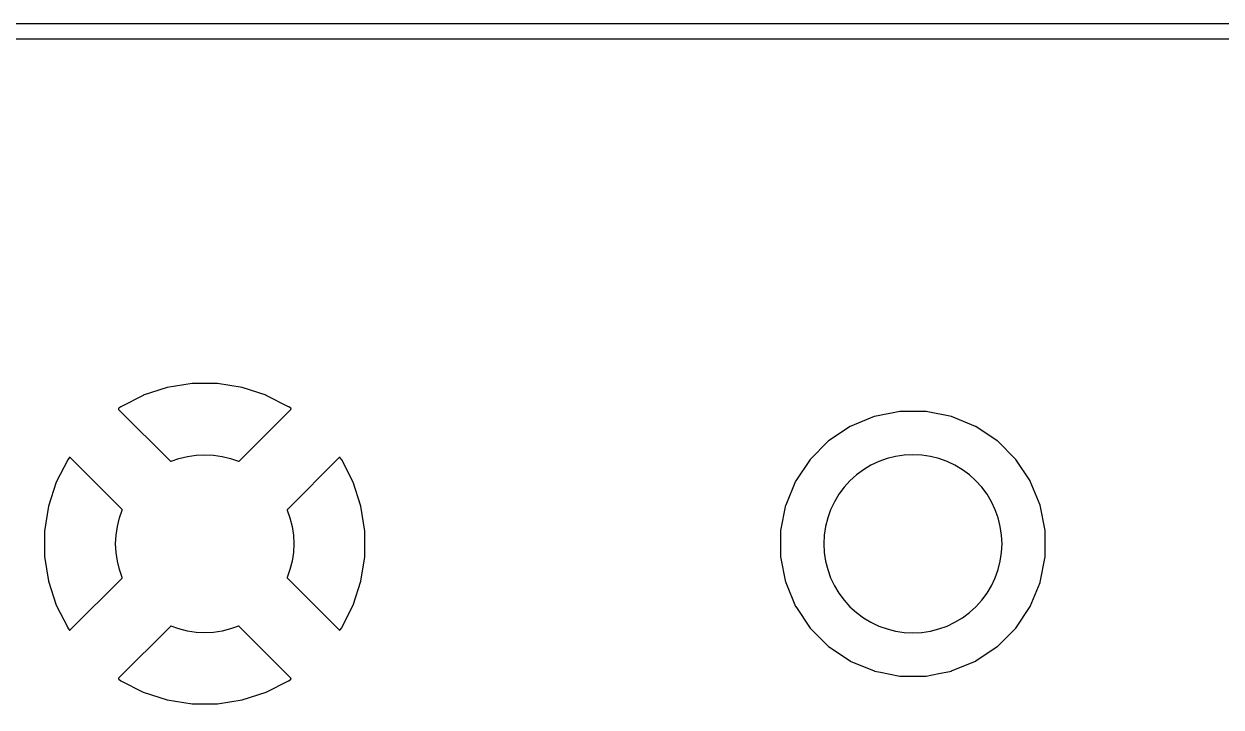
# Model space of a CAD drawing. Header units: metres. Extents: x 92.3 to 181.5, y -134.8 to -50.6.
# Drawn here: x 155.3 to 163.89, y -55.47 to -50.57 of the extents above; entities that cross this region are included whole.
import ezdxf

# ---------------------------------------------------------------- set-up
doc = ezdxf.new("R2010")
doc.units = ezdxf.units.M

msp = doc.modelspace()

# ---------------------------------------------------------------- linework, layer by layer
for points in [[(181.4745, -50.5705), (92.2755, -50.5705)], [(92.3805, -50.8002), (92.3805, -134.55), (92.3913, -134.5997), (92.4353, -134.6504), (92.5002, -134.6695), (181.25, -134.6695), (181.2997, -134.6587), (181.3504, -134.6147), (181.3695, -134.5498), (181.3695, -50.8), (181.3587, -50.7503), (181.3147, -50.6996), (181.2498, -50.6805), (92.5, -50.6805), (92.4503, -50.6913), (92.3996, -50.7353), (92.3805, -50.8002)], [(156.8412, -53.7084), (156.8412, -53.7084), (156.8413, -53.7085), (156.8414, -53.7085), (156.8415, -53.7085), (156.8415, -53.7085), (156.8416, -53.7086), (156.8417, -53.7086), (156.8419, -53.7086), (156.842, -53.7086), (156.842, -53.7086), (156.8421, -53.7087), (156.8422, -53.7087), (156.8423, -53.7087), (156.8424, -53.7087), (156.8424, -53.7087), (156.8426, -53.7087), (156.8427, -53.7087), (156.8428, -53.7087), (156.8429, -53.7087), (156.8429, -53.7087), (156.843, -53.7087), (156.8431, -53.7087), (156.8433, -53.7087), (156.8434, -53.7087), (156.8434, -53.7087), (156.8435, -53.7086), (156.8436, -53.7086), (156.8437, -53.7086), (156.8438, -53.7086), (156.8438, -53.7086), (156.844, -53.7085), (156.8441, -53.7085), (156.8442, -53.7085), (156.8443, -53.7085), (156.8443, -53.7085), (156.8444, -53.7084), (156.8445, -53.7084), (156.8446, -53.7083), (156.8447, -53.7083), (156.8447, -53.7083), (156.8448, -53.7082), (156.845, -53.7082), (156.8451, -53.7081), (156.8452, -53.7081), (156.8452, -53.7081), (156.8453, -53.708), (156.8454, -53.708), (156.8455, -53.7079), (156.8456, -53.7078), (156.8456, -53.7078), (156.8457, -53.7078), (156.8458, -53.7077), (156.8458, -53.7076), (156.8459, -53.7076), (156.8459, -53.7076), (156.846, -53.7075), (156.8461, -53.7074), (156.8462, -53.7073), (156.8463, -53.7072), (157.2178, -53.3357), (157.2179, -53.3357), (157.2179, -53.3356), (157.218, -53.3355), (157.2181, -53.3354), (157.2181, -53.3354), (157.2182, -53.3353), (157.2183, -53.3352), (157.2183, -53.3351), (157.2184, -53.335), (157.2184, -53.335), (157.2185, -53.3349), (157.2185, -53.3348), (157.2186, -53.3347), (157.2186, -53.3346), (157.2186, -53.3346), (157.2187, -53.3345), (157.2188, -53.3343), (157.2188, -53.3342), (157.2189, -53.3341), (157.2189, -53.3341), (157.2189, -53.334), (157.2189, -53.3339), (157.219, -53.3338), (157.219, -53.3337), (157.219, -53.3337), (157.2191, -53.3335), (157.2191, -53.3334), (157.2191, -53.3333), (157.2191, -53.3332), (157.2191, -53.3332), (157.2192, -53.3331), (157.2192, -53.3329), (157.2192, -53.3328), (157.2192, -53.3327), (157.2192, -53.3327), (157.2192, -53.3326), (157.2192, -53.3325), (157.2192, -53.3323), (157.2192, -53.3322), (157.2192, -53.3322), (157.2192, -53.3321), (157.2192, -53.332), (157.2192, -53.3318), (157.2192, -53.3317), (157.2192, -53.3317), (157.2192, -53.3316), (157.2192, -53.3315), (157.2192, -53.3314), (157.2191, -53.3312), (157.2191, -53.3312), (157.2191, -53.3311), (157.2191, -53.331), (157.2191, -53.3309), (157.219, -53.3308), (157.219, -53.3308), (157.219, -53.3306), (157.2189, -53.3305), (157.2189, -53.3304), (157.2189, -53.3303), (157.2189, -53.3303), (157.2188, -53.3302), (157.2188, -53.3301), (157.2187, -53.33), (157.2186, -53.3299), (157.2186, -53.3299), (157.2186, -53.3297), (157.2185, -53.3296), (157.2185, -53.3295), (157.2184, -53.3294), (157.2184, -53.3294), (157.2183, -53.3293), (157.2183, -53.3292), (157.2182, -53.3291), (157.2181, -53.329), (157.2181, -53.329), (157.218, -53.3289), (157.2179, -53.3289), (157.2179, -53.3288), (157.2178, -53.3287), (157.2178, -53.3287), (157.2177, -53.3286), (157.2176, -53.3285), (157.2176, -53.3285), (157.2175, -53.3284), (157.2175, -53.3284), (157.2174, -53.3283), (157.2173, -53.3283), (157.2173, -53.3282), (157.2172, -53.3282), (157.2025, -53.3175), (157.2024, -53.3175), (157.2024, -53.3174), (157.2023, -53.3174), (157.2022, -53.3173), (157.2022, -53.3173), (157.2021, -53.3173), (157.202, -53.3172), (157.2019, -53.3172), (157.2019, -53.3171), (157.0414, -53.2354), (157.0413, -53.2353), (157.0412, -53.2353), (157.0412, -53.2352), (157.0411, -53.2352), (157.0411, -53.2352), (157.041, -53.2352), (157.0409, -53.2351), (157.0408, -53.2351), (157.0407, -53.2351), (157.0407, -53.2351), (157.0407, -53.2351), (157.0407, -53.2351), (157.0407, -53.2351), (157.0407, -53.2351), (156.8694, -53.1794), (156.8693, -53.1794), (156.8692, -53.1794), (156.8692, -53.1793), (156.8691, -53.1793), (156.8691, -53.1793), (156.869, -53.1793), (156.8689, -53.1793), (156.8688, -53.1792), (156.8687, -53.1792), (156.6908, -53.1511), (156.6907, -53.151), (156.6906, -53.151), (156.6905, -53.151), (156.6904, -53.151), (156.6904, -53.151), (156.6903, -53.151), (156.6902, -53.151), (156.6901, -53.151), (156.69, -53.151), (156.51, -53.151), (156.5099, -53.151), (156.5098, -53.151), (156.5097, -53.151), (156.5096, -53.151), (156.5096, -53.151), (156.5095, -53.151), (156.5094, -53.151), (156.5093, -53.151), (156.5092, -53.1511), (156.3313, -53.1792), (156.3312, -53.1793), (156.3311, -53.1793), (156.3311, -53.1793), (156.3309, -53.1793), (156.3308, -53.1793), (156.3307, -53.1794), (156.3307, -53.1794), (156.3306, -53.1794), (156.1593, -53.2351), (156.1593, -53.2351), (156.1593, -53.2351), (156.1593, -53.2351), (156.1593, -53.2351), (156.1593, -53.2351), (156.1592, -53.2351), (156.1591, -53.2351), (156.159, -53.2352), (156.1589, -53.2352), (156.1589, -53.2352), (156.1588, -53.2352), (156.1588, -53.2353), (156.1587, -53.2353), (156.1586, -53.2354), (155.9981, -53.3171), (155.9981, -53.3171), (155.998, -53.3172), (155.9979, -53.3172), (155.9978, -53.3173), (155.9978, -53.3173), (155.9977, -53.3173), (155.9976, -53.3174), (155.9976, -53.3175), (155.9975, -53.3175), (155.9828, -53.3282), (155.9827, -53.3282), (155.9826, -53.3283), (155.9825, -53.3284), (155.9825, -53.3285), (155.9825, -53.3285), (155.9824, -53.3285), (155.9823, -53.3286), (155.9822, -53.3287), (155.9821, -53.3288), (155.9821, -53.3288), (155.982, -53.3289), (155.982, -53.329), (155.9819, -53.329), (155.9818, -53.3291), (155.9818, -53.3291), (155.9817, -53.3292), (155.9817, -53.3293), (155.9816, -53.3294), (155.9815, -53.3295), (155.9815, -53.3295), (155.9815, -53.3296), (155.9814, -53.3297), (155.9814, -53.3298), (155.9813, -53.3299), (155.9813, -53.3299), (155.9813, -53.33), (155.9812, -53.3301), (155.9812, -53.3303), (155.9811, -53.3304), (155.9811, -53.3304), (155.9811, -53.3305), (155.981, -53.3306), (155.981, -53.3307), (155.981, -53.3308), (155.981, -53.3308), (155.9809, -53.3309), (155.9809, -53.331), (155.9809, -53.3312), (155.9809, -53.3313), (155.9809, -53.3313), (155.9808, -53.3314), (155.9808, -53.3315), (155.9808, -53.3316), (155.9808, -53.3317), (155.9808, -53.3317), (155.9808, -53.3319), (155.9808, -53.332), (155.9808, -53.3321), (155.9808, -53.3322), (155.9808, -53.3322), (155.9808, -53.3323), (155.9808, -53.3325), (155.9808, -53.3326), (155.9808, -53.3327), (155.9808, -53.3327), (155.9808, -53.3328), (155.9808, -53.3329), (155.9808, -53.3331), (155.9809, -53.3332), (155.9809, -53.3332), (155.9809, -53.3333), (155.9809, -53.3334), (155.9809, -53.3335), (155.981, -53.3337), (155.981, -53.3337), (155.981, -53.3338), (155.9811, -53.3339), (155.9811, -53.334), (155.9811, -53.3341), (155.9811, -53.3341), (155.9812, -53.3342), (155.9812, -53.3343), (155.9813, -53.3345), (155.9814, -53.3346), (155.9814, -53.3346), (155.9814, -53.3347), (155.9815, -53.3348), (155.9815, -53.3349), (155.9816, -53.335), (155.9816, -53.335), (155.9817, -53.3351), (155.9817, -53.3352), (155.9818, -53.3353), (155.9819, -53.3354), (155.9819, -53.3354), (155.982, -53.3355), (155.9821, -53.3356), (155.9821, -53.3357), (155.9822, -53.3357), (156.3537, -53.7072), (156.3538, -53.7073), (156.3539, -53.7074), (156.354, -53.7075), (156.3541, -53.7076), (156.3541, -53.7076), (156.3542, -53.7076), (156.3542, -53.7077), (156.3543, -53.7078), (156.3544, -53.7078), (156.3544, -53.7078), (156.3545, -53.7079), (156.3546, -53.708), (156.3547, -53.708), (156.3548, -53.7081), (156.3548, -53.7081), (156.3549, -53.7081), (156.355, -53.7082), (156.3552, -53.7082), (156.3553, -53.7083), (156.3553, -53.7083), (156.3554, -53.7083), (156.3555, -53.7084), (156.3556, -53.7084), (156.3557, -53.7085), (156.3557, -53.7085), (156.3558, -53.7085), (156.3559, -53.7085), (156.356, -53.7085), (156.3562, -53.7086), (156.3562, -53.7086), (156.3563, -53.7086), (156.3564, -53.7086), (156.3565, -53.7086), (156.3566, -53.7087), (156.3566, -53.7087), (156.3567, -53.7087), (156.3569, -53.7087), (156.357, -53.7087), (156.3571, -53.7087), (156.3571, -53.7087), (156.3572, -53.7087), (156.3573, -53.7087), (156.3574, -53.7087), (156.3576, -53.7087), (156.3576, -53.7087), (156.3577, -53.7087), (156.3578, -53.7087), (156.3579, -53.7087), (156.358, -53.7086), (156.358, -53.7086), (156.3581, -53.7086), (156.3583, -53.7086), (156.3584, -53.7086), (156.3585, -53.7085), (156.3585, -53.7085), (156.3586, -53.7085), (156.3587, -53.7085), (156.3588, -53.7084), (156.3589, -53.7084), (156.4145, -53.6885), (156.4753, -53.6733), (156.5374, -53.6641), (156.6, -53.661), (156.6626, -53.6641), (156.7247, -53.6733), (156.7855, -53.6885), (156.8411, -53.7084), (156.8412, -53.7084)], [(160.7305, -54.3929), (160.7305, -54.393), (160.7305, -54.393), (160.7305, -54.3931), (160.7305, -54.3933), (160.7305, -54.3934), (160.7305, -54.3935), (160.7305, -54.3935), (160.7305, -54.3936), (160.7306, -54.3938), (160.7306, -54.3939), (160.7306, -54.394), (160.7669, -54.5765), (160.7669, -54.5765), (160.7669, -54.5766), (160.7669, -54.5766), (160.7669, -54.5767), (160.7669, -54.5767), (160.767, -54.5768), (160.767, -54.5769), (160.767, -54.577), (160.767, -54.5771), (160.767, -54.5771), (160.7671, -54.5772), (160.7671, -54.5772), (160.7671, -54.5773), (160.7672, -54.5774), (160.8384, -54.7493), (160.8384, -54.7494), (160.8384, -54.7494), (160.8385, -54.7495), (160.8385, -54.7496), (160.8386, -54.7497), (160.8386, -54.7498), (160.8386, -54.7498), (160.8387, -54.7499), (160.8387, -54.75), (160.8388, -54.7501), (160.8388, -54.7502), (160.9422, -54.9049), (160.9422, -54.9049), (160.9423, -54.905), (160.9423, -54.905), (160.9424, -54.9051), (160.9424, -54.9051), (160.9425, -54.9052), (160.9425, -54.9052), (160.9426, -54.9054), (160.9427, -54.9055), (160.9427, -54.9055), (160.9428, -54.9056), (161.0744, -55.0372), (161.0745, -55.0373), (161.0745, -55.0373), (161.0746, -55.0374), (161.0748, -55.0375), (161.0748, -55.0375), (161.0749, -55.0376), (161.0749, -55.0376), (161.075, -55.0377), (161.075, -55.0377), (161.0751, -55.0378), (161.0751, -55.0378), (161.2298, -55.1412), (161.2299, -55.1412), (161.23, -55.1413), (161.2301, -55.1414), (161.2302, -55.1414), (161.2302, -55.1414), (161.2304, -55.1415), (161.2304, -55.1415), (161.2305, -55.1415), (161.2306, -55.1416), (161.2307, -55.1416), (161.4026, -55.2128), (161.4027, -55.2129), (161.4028, -55.2129), (161.4029, -55.213), (161.403, -55.213), (161.403, -55.213), (161.4032, -55.213), (161.4033, -55.2131), (161.4034, -55.2131), (161.4035, -55.2131), (161.4482, -55.222), (161.586, -55.2494), (161.5861, -55.2494), (161.5862, -55.2494), (161.5864, -55.2495), (161.5865, -55.2495), (161.5865, -55.2495), (161.5866, -55.2495), (161.5867, -55.2495), (161.5868, -55.2495), (161.587, -55.2495), (161.773, -55.2495), (161.7731, -55.2495), (161.7733, -55.2495), (161.7734, -55.2495), (161.7735, -55.2495), (161.7735, -55.2495), (161.7736, -55.2495), (161.7738, -55.2494), (161.7739, -55.2494), (161.774, -55.2494), (161.8659, -55.2311), (161.9565, -55.2131), (161.9566, -55.2131), (161.9567, -55.2131), (161.9568, -55.213), (161.957, -55.213), (161.957, -55.213), (161.9571, -55.213), (161.9572, -55.2129), (161.9573, -55.2129), (161.9574, -55.2128), (162.1293, -55.1416), (162.1294, -55.1416), (162.1295, -55.1415), (162.1296, -55.1415), (162.1297, -55.1414), (162.1297, -55.1414), (162.1299, -55.1414), (162.13, -55.1413), (162.1301, -55.1412), (162.1302, -55.1412), (162.2849, -55.0378), (162.285, -55.0377), (162.2851, -55.0377), (162.2852, -55.0376), (162.2853, -55.0375), (162.2853, -55.0375), (162.2853, -55.0374), (162.2854, -55.0373), (162.2855, -55.0373), (162.2856, -55.0372), (162.4172, -54.9056), (162.4173, -54.9055), (162.4173, -54.9054), (162.4174, -54.9053), (162.4175, -54.9053), (162.4175, -54.9053), (162.4176, -54.9052), (162.4177, -54.9051), (162.4177, -54.905), (162.4178, -54.9049), (162.5212, -54.7502), (162.5212, -54.7501), (162.5213, -54.75), (162.5214, -54.7499), (162.5214, -54.7497), (162.5214, -54.7497), (162.5215, -54.7496), (162.5215, -54.7495), (162.5216, -54.7494), (162.5216, -54.7493), (162.5928, -54.5774), (162.5929, -54.5773), (162.5929, -54.5772), (162.593, -54.5771), (162.593, -54.577), (162.593, -54.577), (162.593, -54.5768), (162.5931, -54.5767), (162.5931, -54.5766), (162.5931, -54.5765), (162.6294, -54.394), (162.6294, -54.3939), (162.6294, -54.3938), (162.6295, -54.3936), (162.6295, -54.3935), (162.6295, -54.3935), (162.6295, -54.3934), (162.6295, -54.3933), (162.6295, -54.3931), (162.6295, -54.393), (162.6295, -54.207), (162.6295, -54.2068), (162.6295, -54.2067), (162.6295, -54.2066), (162.6295, -54.2065), (162.6295, -54.2065), (162.6295, -54.2064), (162.6294, -54.2062), (162.6294, -54.2061), (162.6294, -54.206), (162.5931, -54.0235), (162.5931, -54.0234), (162.593, -54.0233), (162.593, -54.0231), (162.593, -54.0231), (162.593, -54.023), (162.5929, -54.0229), (162.5929, -54.0227), (162.5929, -54.0227), (162.5928, -54.0226), (162.5216, -53.8507), (162.5216, -53.8506), (162.5215, -53.8505), (162.5215, -53.8504), (162.5215, -53.8504), (162.5214, -53.8502), (162.5214, -53.8502), (162.5214, -53.8501), (162.5213, -53.85), (162.5212, -53.8499), (162.5212, -53.8498), (162.4178, -53.6951), (162.4178, -53.6951), (162.4177, -53.695), (162.4177, -53.695), (162.4176, -53.6949), (162.4176, -53.6949), (162.4175, -53.6948), (162.4175, -53.6948), (162.4174, -53.6946), (162.4173, -53.6945), (162.4173, -53.6945), (162.4172, -53.6944), (162.2856, -53.5628), (162.2855, -53.5627), (162.2855, -53.5627), (162.2854, -53.5626), (162.2852, -53.5625), (162.2852, -53.5625), (162.2851, -53.5624), (162.2851, -53.5624), (162.285, -53.5623), (162.285, -53.5623), (162.2849, -53.5622), (162.2849, -53.5622), (162.1302, -53.4588), (162.1301, -53.4588), (162.13, -53.4587), (162.1299, -53.4587), (162.1298, -53.4586), (162.1298, -53.4586), (162.1297, -53.4586), (162.1296, -53.4585), (162.1295, -53.4585), (162.1294, -53.4584), (162.1294, -53.4584), (162.1293, -53.4584), (162.1293, -53.4584), (161.9574, -53.3872), (161.9573, -53.3871), (161.9572, -53.3871), (161.9572, -53.3871), (161.9571, -53.387), (161.9571, -53.387), (161.957, -53.387), (161.9569, -53.387), (161.9568, -53.387), (161.9567, -53.3869), (161.9567, -53.3869), (161.9566, -53.3869), (161.9566, -53.3869), (161.9565, -53.3869), (161.9565, -53.3869), (161.774, -53.3506), (161.7739, -53.3506), (161.7738, -53.3506), (161.7736, -53.3505), (161.7735, -53.3505), (161.7735, -53.3505), (161.7734, -53.3505), (161.7733, -53.3505), (161.7731, -53.3505), (161.773, -53.3505), (161.587, -53.3505), (161.5868, -53.3505), (161.5867, -53.3505), (161.5866, -53.3505), (161.5865, -53.3505), (161.5865, -53.3505), (161.5864, -53.3505), (161.5862, -53.3506), (161.5861, -53.3506), (161.586, -53.3506), (161.4035, -53.3869), (161.4035, -53.3869), (161.4034, -53.3869), (161.4034, -53.3869), (161.4033, -53.3869), (161.4033, -53.3869), (161.4032, -53.387), (161.4031, -53.387), (161.403, -53.387), (161.4029, -53.387), (161.4029, -53.387), (161.4028, -53.3871), (161.4028, -53.3871), (161.4027, -53.3871), (161.4026, -53.3872), (161.2307, -53.4584), (161.2306, -53.4584), (161.2306, -53.4584), (161.2305, -53.4585), (161.2304, -53.4585), (161.2303, -53.4586), (161.2302, -53.4586), (161.2302, -53.4586), (161.2301, -53.4587), (161.23, -53.4587), (161.2299, -53.4588), (161.2298, -53.4588), (161.0751, -53.5622), (161.0751, -53.5622), (161.075, -53.5623), (161.075, -53.5623), (161.0749, -53.5624), (161.0749, -53.5624), (161.0748, -53.5625), (161.0748, -53.5625), (161.0746, -53.5626), (161.0745, -53.5627), (161.0745, -53.5627), (161.0744, -53.5628), (160.9428, -53.6944), (160.9427, -53.6945), (160.9427, -53.6945), (160.9426, -53.6946), (160.9425, -53.6948), (160.9425, -53.6948), (160.9424, -53.6949), (160.9424, -53.6949), (160.9423, -53.695), (160.9423, -53.695), (160.9422, -53.6951), (160.9422, -53.6951), (160.8388, -53.8498), (160.8388, -53.8499), (160.8387, -53.85), (160.8387, -53.8501), (160.8386, -53.8502), (160.8386, -53.8502), (160.8386, -53.8503), (160.8385, -53.8504), (160.8385, -53.8505), (160.8384, -53.8506), (160.8384, -53.8506), (160.8384, -53.8507), (160.8384, -53.8507), (160.7672, -54.0226), (160.7671, -54.0227), (160.7671, -54.0228), (160.7671, -54.0228), (160.767, -54.0229), (160.767, -54.0229), (160.767, -54.023), (160.767, -54.0231), (160.767, -54.0232), (160.7669, -54.0233), (160.7669, -54.0233), (160.7669, -54.0234), (160.7669, -54.0234), (160.7669, -54.0235), (160.7669, -54.0235), (160.7306, -54.206), (160.7306, -54.2061), (160.7306, -54.2062), (160.7305, -54.2064), (160.7305, -54.2065), (160.7305, -54.2065), (160.7305, -54.2066), (160.7305, -54.2067), (160.7305, -54.2068), (160.7305, -54.207), (160.7305, -54.3929)], [(162.319, -54.3), (162.3159, -54.2374), (162.3067, -54.1753), (162.2915, -54.1145), (162.2704, -54.0555), (162.2435, -53.9988), (162.2113, -53.945), (162.1739, -53.8946), (162.1318, -53.8482), (162.0854, -53.8061), (162.035, -53.7687), (161.9812, -53.7365), (161.9245, -53.7096), (161.8655, -53.6885), (161.8047, -53.6733), (161.7426, -53.6641), (161.68, -53.661), (161.6174, -53.6641), (161.5553, -53.6733), (161.4945, -53.6885), (161.4355, -53.7096), (161.3788, -53.7365), (161.325, -53.7687), (161.2746, -53.8061), (161.2282, -53.8482), (161.1861, -53.8946), (161.1487, -53.945), (161.1165, -53.9988), (161.0896, -54.0555), (161.0685, -54.1145), (161.0533, -54.1753), (161.0441, -54.2374), (161.041, -54.3), (161.0441, -54.3626), (161.0533, -54.4247), (161.0685, -54.4855), (161.0896, -54.5445), (161.1165, -54.6012), (161.1487, -54.655), (161.1861, -54.7054), (161.2282, -54.7518), (161.2746, -54.7939), (161.325, -54.8313), (161.3788, -54.8635), (161.4355, -54.8904), (161.4945, -54.9115), (161.5553, -54.9267), (161.6174, -54.9359), (161.68, -54.939), (161.7426, -54.9359), (161.8047, -54.9267), (161.8655, -54.9115), (161.9245, -54.8904), (161.9812, -54.8635), (162.035, -54.8313), (162.0854, -54.7939), (162.1318, -54.7518), (162.1739, -54.7054), (162.2113, -54.655), (162.2435, -54.6012), (162.2704, -54.5445), (162.2915, -54.4855), (162.3067, -54.4247), (162.3159, -54.3626), (162.319, -54.3)], [(155.451, -54.2093), (155.451, -54.2093), (155.451, -54.2094), (155.451, -54.2095), (155.451, -54.2096), (155.451, -54.2096), (155.451, -54.2097), (155.451, -54.2098), (155.451, -54.2099), (155.451, -54.21), (155.451, -54.39), (155.451, -54.3901), (155.451, -54.3902), (155.451, -54.3903), (155.451, -54.3904), (155.451, -54.3904), (155.451, -54.3905), (155.451, -54.3906), (155.451, -54.3907), (155.4511, -54.3908), (155.4792, -54.5687), (155.4793, -54.5688), (155.4793, -54.5689), (155.4793, -54.5689), (155.4793, -54.5691), (155.4793, -54.5692), (155.4794, -54.5693), (155.4794, -54.5693), (155.4794, -54.5694), (155.5351, -54.7407), (155.5351, -54.7407), (155.5351, -54.7407), (155.5351, -54.7407), (155.5351, -54.7407), (155.5351, -54.7407), (155.5351, -54.7408), (155.5351, -54.7409), (155.5352, -54.741), (155.5352, -54.7411), (155.5352, -54.7411), (155.5352, -54.7412), (155.5353, -54.7412), (155.5353, -54.7413), (155.5354, -54.7414), (155.6171, -54.9019), (155.6172, -54.9019), (155.6172, -54.902), (155.6173, -54.9021), (155.6173, -54.9022), (155.6173, -54.9022), (155.6174, -54.9023), (155.6174, -54.9024), (155.6175, -54.9024), (155.6175, -54.9025), (155.6282, -54.9172), (155.6282, -54.9173), (155.6283, -54.9173), (155.6283, -54.9174), (155.6284, -54.9175), (155.6284, -54.9175), (155.6285, -54.9176), (155.6285, -54.9176), (155.6286, -54.9177), (155.6287, -54.9178), (155.6287, -54.9178), (155.6288, -54.9179), (155.6289, -54.9179), (155.6289, -54.918), (155.629, -54.9181), (155.629, -54.9181), (155.6291, -54.9182), (155.6292, -54.9183), (155.6293, -54.9183), (155.6294, -54.9184), (155.6294, -54.9184), (155.6295, -54.9185), (155.6296, -54.9185), (155.6297, -54.9186), (155.6299, -54.9186), (155.6299, -54.9186), (155.63, -54.9187), (155.6301, -54.9188), (155.6302, -54.9188), (155.6303, -54.9189), (155.6303, -54.9189), (155.6304, -54.9189), (155.6305, -54.9189), (155.6306, -54.919), (155.6308, -54.919), (155.6308, -54.919), (155.6309, -54.9191), (155.631, -54.9191), (155.6311, -54.9191), (155.6312, -54.9191), (155.6312, -54.9191), (155.6314, -54.9192), (155.6315, -54.9192), (155.6316, -54.9192), (155.6317, -54.9192), (155.6317, -54.9192), (155.6318, -54.9192), (155.632, -54.9192), (155.6321, -54.9192), (155.6322, -54.9192), (155.6322, -54.9192), (155.6323, -54.9192), (155.6325, -54.9192), (155.6326, -54.9192), (155.6327, -54.9192), (155.6327, -54.9192), (155.6328, -54.9192), (155.6329, -54.9192), (155.6331, -54.9192), (155.6332, -54.9191), (155.6332, -54.9191), (155.6333, -54.9191), (155.6334, -54.9191), (155.6335, -54.9191), (155.6337, -54.919), (155.6337, -54.919), (155.6338, -54.919), (155.6339, -54.9189), (155.634, -54.9189), (155.6341, -54.9189), (155.6341, -54.9189), (155.6342, -54.9188), (155.6343, -54.9188), (155.6345, -54.9187), (155.6346, -54.9186), (155.6346, -54.9186), (155.6347, -54.9186), (155.6348, -54.9185), (155.6349, -54.9185), (155.635, -54.9184), (155.635, -54.9184), (155.6351, -54.9183), (155.6352, -54.9183), (155.6353, -54.9182), (155.6354, -54.9181), (155.6354, -54.9181), (155.6355, -54.918), (155.6356, -54.9179), (155.6357, -54.9179), (155.6357, -54.9178), (156.0072, -54.5463), (156.0073, -54.5462), (156.0074, -54.5461), (156.0075, -54.546), (156.0075, -54.5459), (156.0075, -54.5459), (156.0076, -54.5458), (156.0077, -54.5458), (156.0078, -54.5457), (156.0078, -54.5456), (156.0078, -54.5456), (156.0079, -54.5455), (156.008, -54.5454), (156.008, -54.5453), (156.0081, -54.5452), (156.0081, -54.5452), (156.0081, -54.5451), (156.0082, -54.545), (156.0082, -54.5448), (156.0083, -54.5447), (156.0083, -54.5447), (156.0083, -54.5446), (156.0084, -54.5445), (156.0084, -54.5444), (156.0085, -54.5443), (156.0085, -54.5443), (156.0085, -54.5442), (156.0085, -54.5441), (156.0085, -54.544), (156.0086, -54.5438), (156.0086, -54.5438), (156.0086, -54.5437), (156.0086, -54.5436), (156.0086, -54.5435), (156.0087, -54.5434), (156.0087, -54.5434), (156.0087, -54.5433), (156.0087, -54.5431), (156.0087, -54.543), (156.0087, -54.5429), (156.0087, -54.5429), (156.0087, -54.5428), (156.0087, -54.5427), (156.0087, -54.5426), (156.0087, -54.5424), (156.0087, -54.5424), (156.0087, -54.5423), (156.0087, -54.5422), (156.0087, -54.5421), (156.0086, -54.542), (156.0086, -54.542), (156.0086, -54.5419), (156.0086, -54.5417), (156.0086, -54.5416), (156.0085, -54.5415), (156.0085, -54.5415), (156.0085, -54.5414), (156.0085, -54.5413), (156.0084, -54.5412), (156.0084, -54.5411), (155.9885, -54.4855), (155.9733, -54.4247), (155.9641, -54.3626), (155.961, -54.3), (155.9641, -54.2374), (155.9733, -54.1753), (155.9885, -54.1145), (156.0084, -54.0589), (156.0084, -54.0588), (156.0085, -54.0587), (156.0085, -54.0586), (156.0085, -54.0585), (156.0085, -54.0585), (156.0086, -54.0584), (156.0086, -54.0583), (156.0086, -54.0581), (156.0086, -54.058), (156.0086, -54.058), (156.0087, -54.0579), (156.0087, -54.0578), (156.0087, -54.0577), (156.0087, -54.0576), (156.0087, -54.0576), (156.0087, -54.0574), (156.0087, -54.0573), (156.0087, -54.0572), (156.0087, -54.0571), (156.0087, -54.0571), (156.0087, -54.057), (156.0087, -54.0569), (156.0087, -54.0567), (156.0087, -54.0566), (156.0087, -54.0566), (156.0086, -54.0565), (156.0086, -54.0564), (156.0086, -54.0563), (156.0086, -54.0562), (156.0086, -54.0562), (156.0085, -54.056), (156.0085, -54.0559), (156.0085, -54.0558), (156.0085, -54.0557), (156.0085, -54.0557), (156.0084, -54.0556), (156.0084, -54.0555), (156.0083, -54.0554), (156.0083, -54.0553), (156.0083, -54.0553), (156.0082, -54.0552), (156.0082, -54.055), (156.0081, -54.0549), (156.0081, -54.0548), (156.0081, -54.0548), (156.008, -54.0547), (156.008, -54.0546), (156.0079, -54.0545), (156.0078, -54.0544), (156.0078, -54.0544), (156.0078, -54.0543), (156.0077, -54.0542), (156.0076, -54.0542), (156.0075, -54.0541), (156.0075, -54.0541), (156.0075, -54.054), (156.0074, -54.0539), (156.0073, -54.0538), (156.0072, -54.0537), (155.6357, -53.6822), (155.6357, -53.6821), (155.6356, -53.6821), (155.6355, -53.682), (155.6354, -53.6819), (155.6354, -53.6819), (155.6353, -53.6818), (155.6352, -53.6817), (155.6351, -53.6817), (155.635, -53.6816), (155.635, -53.6816), (155.6349, -53.6815), (155.6348, -53.6815), (155.6347, -53.6814), (155.6346, -53.6814), (155.6346, -53.6814), (155.6345, -53.6813), (155.6343, -53.6812), (155.6342, -53.6812), (155.6341, -53.6811), (155.6341, -53.6811), (155.634, -53.6811), (155.6339, -53.6811), (155.6338, -53.681), (155.6337, -53.681), (155.6337, -53.681), (155.6335, -53.6809), (155.6334, -53.6809), (155.6333, -53.6809), (155.6332, -53.6809), (155.6332, -53.6809), (155.6331, -53.6808), (155.6329, -53.6808), (155.6328, -53.6808), (155.6327, -53.6808), (155.6327, -53.6808), (155.6326, -53.6808), (155.6325, -53.6808), (155.6323, -53.6808), (155.6322, -53.6808), (155.6322, -53.6808), (155.6321, -53.6808), (155.632, -53.6808), (155.6319, -53.6808), (155.6317, -53.6808), (155.6317, -53.6808), (155.6316, -53.6808), (155.6315, -53.6808), (155.6314, -53.6808), (155.6313, -53.6809), (155.6313, -53.6809), (155.6312, -53.6809), (155.631, -53.6809), (155.6309, -53.6809), (155.6308, -53.681), (155.6308, -53.681), (155.6307, -53.681), (155.6306, -53.681), (155.6305, -53.6811), (155.6304, -53.6811), (155.6304, -53.6811), (155.6303, -53.6812), (155.6301, -53.6812), (155.63, -53.6813), (155.6299, -53.6813), (155.6299, -53.6813), (155.6298, -53.6814), (155.6297, -53.6814), (155.6296, -53.6815), (155.6295, -53.6815), (155.6295, -53.6815), (155.6294, -53.6816), (155.6293, -53.6817), (155.6292, -53.6817), (155.6291, -53.6818), (155.6291, -53.6818), (155.629, -53.6819), (155.629, -53.682), (155.6289, -53.682), (155.6288, -53.6821), (155.6288, -53.6821), (155.6287, -53.6822), (155.6286, -53.6823), (155.6285, -53.6824), (155.6285, -53.6825), (155.6285, -53.6825), (155.6284, -53.6825), (155.6283, -53.6826), (155.6282, -53.6827), (155.6282, -53.6828), (155.6175, -53.6975), (155.6175, -53.6976), (155.6174, -53.6976), (155.6173, -53.6977), (155.6173, -53.6978), (155.6173, -53.6978), (155.6172, -53.6979), (155.6172, -53.698), (155.6171, -53.6981), (155.6171, -53.6981), (155.6171, -53.6981), (155.5354, -53.8586), (155.5353, -53.8587), (155.5353, -53.8588), (155.5352, -53.8588), (155.5352, -53.8589), (155.5352, -53.8589), (155.5352, -53.859), (155.5351, -53.8591), (155.5351, -53.8592), (155.5351, -53.8593), (155.5351, -53.8593), (155.5351, -53.8593), (155.5351, -53.8593), (155.5351, -53.8593), (155.5351, -53.8593), (155.4794, -54.0306), (155.4794, -54.0307), (155.4794, -54.0307), (155.4793, -54.0308), (155.4793, -54.0309), (155.4793, -54.0311), (155.4793, -54.0311), (155.4793, -54.0312), (155.4792, -54.0313), (155.4792, -54.0314), (155.4511, -54.2092), (155.451, -54.2093)], [(157.1916, -54.5412), (157.1916, -54.5412), (157.1915, -54.5413), (157.1915, -54.5414), (157.1915, -54.5415), (157.1915, -54.5415), (157.1914, -54.5416), (157.1914, -54.5417), (157.1914, -54.5419), (157.1914, -54.542), (157.1914, -54.542), (157.1913, -54.5421), (157.1913, -54.5422), (157.1913, -54.5423), (157.1913, -54.5424), (157.1913, -54.5424), (157.1913, -54.5426), (157.1913, -54.5427), (157.1913, -54.5428), (157.1913, -54.5429), (157.1913, -54.5429), (157.1913, -54.543), (157.1913, -54.5431), (157.1913, -54.5433), (157.1913, -54.5434), (157.1913, -54.5434), (157.1914, -54.5435), (157.1914, -54.5436), (157.1914, -54.5437), (157.1914, -54.5438), (157.1914, -54.5438), (157.1915, -54.544), (157.1915, -54.5441), (157.1915, -54.5442), (157.1915, -54.5443), (157.1915, -54.5443), (157.1916, -54.5444), (157.1916, -54.5445), (157.1917, -54.5446), (157.1917, -54.5447), (157.1917, -54.5447), (157.1918, -54.5448), (157.1918, -54.545), (157.1919, -54.5451), (157.1919, -54.5452), (157.1919, -54.5452), (157.192, -54.5453), (157.192, -54.5454), (157.1921, -54.5455), (157.1922, -54.5456), (157.1922, -54.5456), (157.1922, -54.5457), (157.1923, -54.5458), (157.1924, -54.5458), (157.1924, -54.5459), (157.1924, -54.5459), (157.1925, -54.546), (157.1926, -54.5461), (157.1927, -54.5462), (157.1928, -54.5463), (157.5643, -54.9178), (157.5643, -54.9179), (157.5644, -54.9179), (157.5645, -54.918), (157.5646, -54.9181), (157.5646, -54.9181), (157.5647, -54.9182), (157.5648, -54.9183), (157.5649, -54.9183), (157.565, -54.9184), (157.565, -54.9184), (157.5651, -54.9185), (157.5652, -54.9185), (157.5653, -54.9186), (157.5654, -54.9186), (157.5654, -54.9186), (157.5655, -54.9187), (157.5657, -54.9188), (157.5658, -54.9188), (157.5659, -54.9189), (157.5659, -54.9189), (157.566, -54.9189), (157.5661, -54.9189), (157.5662, -54.919), (157.5663, -54.919), (157.5663, -54.919), (157.5665, -54.9191), (157.5666, -54.9191), (157.5667, -54.9191), (157.5668, -54.9191), (157.5668, -54.9191), (157.5669, -54.9192), (157.5671, -54.9192), (157.5672, -54.9192), (157.5673, -54.9192), (157.5673, -54.9192), (157.5674, -54.9192), (157.5675, -54.9192), (157.5677, -54.9192), (157.5678, -54.9192), (157.5678, -54.9192), (157.5679, -54.9192), (157.568, -54.9192), (157.5681, -54.9192), (157.5683, -54.9192), (157.5683, -54.9192), (157.5684, -54.9192), (157.5685, -54.9192), (157.5686, -54.9192), (157.5687, -54.9191), (157.5687, -54.9191), (157.5688, -54.9191), (157.569, -54.9191), (157.5691, -54.9191), (157.5692, -54.919), (157.5692, -54.919), (157.5693, -54.919), (157.5694, -54.919), (157.5695, -54.9189), (157.5696, -54.9189), (157.5696, -54.9189), (157.5697, -54.9188), (157.5698, -54.9188), (157.57, -54.9187), (157.5701, -54.9187), (157.5701, -54.9187), (157.5702, -54.9186), (157.5703, -54.9186), (157.5704, -54.9185), (157.5705, -54.9185), (157.5705, -54.9185), (157.5706, -54.9184), (157.5707, -54.9183), (157.5708, -54.9183), (157.5709, -54.9182), (157.5709, -54.9182), (157.5709, -54.9181), (157.571, -54.918), (157.5711, -54.918), (157.5712, -54.9179), (157.5712, -54.9179), (157.5713, -54.9178), (157.5714, -54.9177), (157.5715, -54.9176), (157.5715, -54.9175), (157.5715, -54.9175), (157.5716, -54.9175), (157.5717, -54.9174), (157.5718, -54.9173), (157.5718, -54.9172), (157.5825, -54.9025), (157.5825, -54.9024), (157.5826, -54.9024), (157.5826, -54.9023), (157.5827, -54.9022), (157.5827, -54.9022), (157.5827, -54.9021), (157.5828, -54.902), (157.5828, -54.9019), (157.5829, -54.9019), (157.6646, -54.7414), (157.6647, -54.7413), (157.6647, -54.7412), (157.6648, -54.7412), (157.6648, -54.7411), (157.6648, -54.7411), (157.6648, -54.741), (157.6649, -54.7409), (157.6649, -54.7408), (157.6649, -54.7407), (157.6649, -54.7407), (157.6649, -54.7407), (157.6649, -54.7407), (157.6649, -54.7407), (157.6649, -54.7407), (157.7206, -54.5694), (157.7206, -54.5693), (157.7206, -54.5693), (157.7207, -54.5692), (157.7207, -54.5691), (157.7207, -54.5689), (157.7207, -54.5689), (157.7207, -54.5688), (157.7208, -54.5687), (157.7208, -54.5686), (157.7485, -54.3938), (157.7489, -54.3908), (157.749, -54.3907), (157.749, -54.3906), (157.749, -54.3905), (157.749, -54.3904), (157.749, -54.3904), (157.749, -54.3903), (157.749, -54.3902), (157.749, -54.3901), (157.749, -54.39), (157.749, -54.21), (157.749, -54.2099), (157.749, -54.2098), (157.749, -54.2097), (157.749, -54.2096), (157.749, -54.2096), (157.749, -54.2095), (157.749, -54.2094), (157.749, -54.2093), (157.7489, -54.2092), (157.7208, -54.0313), (157.7207, -54.0312), (157.7207, -54.0311), (157.7207, -54.0311), (157.7207, -54.0309), (157.7207, -54.0308), (157.7206, -54.0307), (157.7206, -54.0307), (157.7206, -54.0306), (157.6649, -53.8593), (157.6649, -53.8593), (157.6649, -53.8593), (157.6649, -53.8593), (157.6649, -53.8593), (157.6649, -53.8593), (157.6649, -53.8592), (157.6649, -53.8591), (157.6648, -53.859), (157.6648, -53.8589), (157.6648, -53.8589), (157.6648, -53.8588), (157.6647, -53.8588), (157.6647, -53.8587), (157.6646, -53.8586), (157.5829, -53.6981), (157.5828, -53.6981), (157.5828, -53.698), (157.5827, -53.6979), (157.5827, -53.6978), (157.5827, -53.6978), (157.5826, -53.6977), (157.5826, -53.6976), (157.5825, -53.6976), (157.5825, -53.6975), (157.5718, -53.6828), (157.5718, -53.6827), (157.5717, -53.6826), (157.5716, -53.6825), (157.5715, -53.6824), (157.5715, -53.6824), (157.5715, -53.6824), (157.5714, -53.6823), (157.5713, -53.6822), (157.5712, -53.6821), (157.5712, -53.6821), (157.5711, -53.682), (157.571, -53.6819), (157.5709, -53.6819), (157.5708, -53.6818), (157.5708, -53.6818), (157.5707, -53.6817), (157.5706, -53.6817), (157.5705, -53.6816), (157.5704, -53.6815), (157.5704, -53.6815), (157.5703, -53.6815), (157.5702, -53.6814), (157.5701, -53.6813), (157.57, -53.6813), (157.57, -53.6813), (157.5699, -53.6812), (157.5698, -53.6812), (157.5697, -53.6811), (157.5696, -53.6811), (157.5696, -53.6811), (157.5695, -53.6811), (157.5694, -53.681), (157.5692, -53.681), (157.5691, -53.6809), (157.5691, -53.6809), (157.569, -53.6809), (157.5689, -53.6809), (157.5688, -53.6809), (157.5687, -53.6808), (157.5687, -53.6808), (157.5685, -53.6808), (157.5684, -53.6808), (157.5683, -53.6808), (157.5682, -53.6808), (157.5682, -53.6808), (157.5681, -53.6808), (157.5679, -53.6808), (157.5678, -53.6808), (157.5677, -53.6808), (157.5677, -53.6808), (157.5676, -53.6808), (157.5675, -53.6808), (157.5673, -53.6808), (157.5672, -53.6808), (157.5672, -53.6808), (157.5671, -53.6808), (157.567, -53.6808), (157.5669, -53.6808), (157.5668, -53.6809), (157.5668, -53.6809), (157.5666, -53.6809), (157.5665, -53.6809), (157.5664, -53.681), (157.5663, -53.681), (157.5663, -53.681), (157.5662, -53.681), (157.5661, -53.6811), (157.5659, -53.6811), (157.5658, -53.6812), (157.5658, -53.6812), (157.5657, -53.6812), (157.5656, -53.6813), (157.5655, -53.6813), (157.5654, -53.6814), (157.5654, -53.6814), (157.5653, -53.6814), (157.5652, -53.6815), (157.5651, -53.6816), (157.565, -53.6816), (157.565, -53.6816), (157.5649, -53.6817), (157.5648, -53.6818), (157.5647, -53.6818), (157.5646, -53.6819), (157.5646, -53.6819), (157.5645, -53.682), (157.5644, -53.6821), (157.5643, -53.6821), (157.5643, -53.6822), (157.1928, -54.0537), (157.1927, -54.0538), (157.1926, -54.0539), (157.1925, -54.054), (157.1924, -54.0541), (157.1924, -54.0541), (157.1924, -54.0542), (157.1923, -54.0542), (157.1922, -54.0543), (157.1922, -54.0544), (157.1922, -54.0544), (157.1921, -54.0545), (157.192, -54.0546), (157.192, -54.0547), (157.1919, -54.0548), (157.1919, -54.0548), (157.1919, -54.0549), (157.1918, -54.055), (157.1918, -54.0552), (157.1917, -54.0553), (157.1917, -54.0553), (157.1917, -54.0554), (157.1916, -54.0555), (157.1916, -54.0556), (157.1915, -54.0557), (157.1915, -54.0557), (157.1915, -54.0558), (157.1915, -54.0559), (157.1915, -54.056), (157.1914, -54.0562), (157.1914, -54.0562), (157.1914, -54.0563), (157.1914, -54.0564), (157.1914, -54.0565), (157.1913, -54.0566), (157.1913, -54.0566), (157.1913, -54.0567), (157.1913, -54.0569), (157.1913, -54.057), (157.1913, -54.0571), (157.1913, -54.0571), (157.1913, -54.0572), (157.1913, -54.0573), (157.1913, -54.0574), (157.1913, -54.0576), (157.1913, -54.0576), (157.1913, -54.0577), (157.1913, -54.0578), (157.1913, -54.0579), (157.1914, -54.058), (157.1914, -54.058), (157.1914, -54.0581), (157.1914, -54.0583), (157.1914, -54.0584), (157.1915, -54.0585), (157.1915, -54.0585), (157.1915, -54.0586), (157.1915, -54.0587), (157.1916, -54.0588), (157.1916, -54.0589), (157.2115, -54.1145), (157.2267, -54.1753), (157.2359, -54.2374), (157.239, -54.3), (157.2359, -54.3626), (157.2267, -54.4247), (157.2115, -54.4855), (157.1916, -54.5411), (157.1916, -54.5412)], [(156.3588, -54.8916), (156.3588, -54.8916), (156.3587, -54.8915), (156.3586, -54.8915), (156.3585, -54.8915), (156.3585, -54.8915), (156.3584, -54.8914), (156.3583, -54.8914), (156.3581, -54.8914), (156.358, -54.8914), (156.358, -54.8914), (156.3579, -54.8913), (156.3578, -54.8913), (156.3577, -54.8913), (156.3576, -54.8913), (156.3576, -54.8913), (156.3574, -54.8913), (156.3573, -54.8913), (156.3572, -54.8913), (156.3571, -54.8913), (156.3571, -54.8913), (156.357, -54.8913), (156.3569, -54.8913), (156.3567, -54.8913), (156.3566, -54.8913), (156.3566, -54.8913), (156.3565, -54.8914), (156.3564, -54.8914), (156.3563, -54.8914), (156.3562, -54.8914), (156.3562, -54.8914), (156.356, -54.8915), (156.3559, -54.8915), (156.3558, -54.8915), (156.3557, -54.8915), (156.3557, -54.8915), (156.3556, -54.8916), (156.3555, -54.8916), (156.3554, -54.8917), (156.3553, -54.8917), (156.3553, -54.8917), (156.3552, -54.8918), (156.355, -54.8918), (156.3549, -54.8919), (156.3548, -54.8919), (156.3548, -54.8919), (156.3547, -54.892), (156.3546, -54.892), (156.3545, -54.8921), (156.3544, -54.8922), (156.3544, -54.8922), (156.3543, -54.8922), (156.3542, -54.8923), (156.3542, -54.8924), (156.3541, -54.8924), (156.3541, -54.8924), (156.354, -54.8925), (156.3539, -54.8926), (156.3538, -54.8927), (156.3537, -54.8928), (155.9822, -55.2643), (155.9821, -55.2643), (155.9821, -55.2644), (155.982, -55.2645), (155.9819, -55.2646), (155.9819, -55.2646), (155.9818, -55.2647), (155.9817, -55.2648), (155.9817, -55.2649), (155.9816, -55.265), (155.9816, -55.265), (155.9815, -55.2651), (155.9815, -55.2652), (155.9814, -55.2653), (155.9814, -55.2654), (155.9814, -55.2654), (155.9813, -55.2655), (155.9812, -55.2657), (155.9812, -55.2658), (155.9811, -55.2659), (155.9811, -55.2659), (155.9811, -55.266), (155.9811, -55.2661), (155.981, -55.2662), (155.981, -55.2663), (155.981, -55.2663), (155.9809, -55.2665), (155.9809, -55.2666), (155.9809, -55.2667), (155.9809, -55.2668), (155.9809, -55.2668), (155.9808, -55.2669), (155.9808, -55.2671), (155.9808, -55.2672), (155.9808, -55.2673), (155.9808, -55.2673), (155.9808, -55.2674), (155.9808, -55.2675), (155.9808, -55.2677), (155.9808, -55.2678), (155.9808, -55.2678), (155.9808, -55.2679), (155.9808, -55.268), (155.9808, -55.2681), (155.9808, -55.2683), (155.9808, -55.2683), (155.9808, -55.2684), (155.9808, -55.2685), (155.9808, -55.2686), (155.9809, -55.2687), (155.9809, -55.2687), (155.9809, -55.2688), (155.9809, -55.269), (155.9809, -55.2691), (155.981, -55.2692), (155.981, -55.2692), (155.981, -55.2693), (155.981, -55.2694), (155.9811, -55.2695), (155.9811, -55.2696), (155.9811, -55.2696), (155.9812, -55.2697), (155.9812, -55.2698), (155.9813, -55.27), (155.9813, -55.2701), (155.9813, -55.2701), (155.9814, -55.2702), (155.9814, -55.2703), (155.9815, -55.2704), (155.9815, -55.2705), (155.9815, -55.2705), (155.9816, -55.2706), (155.9817, -55.2707), (155.9817, -55.2708), (155.9818, -55.2709), (155.9818, -55.2709), (155.9819, -55.2709), (155.982, -55.271), (155.982, -55.2711), (155.9821, -55.2712), (155.9821, -55.2712), (155.9822, -55.2713), (155.9823, -55.2714), (155.9824, -55.2715), (155.9825, -55.2715), (155.9825, -55.2715), (155.9825, -55.2716), (155.9826, -55.2717), (155.9827, -55.2718), (155.9828, -55.2718), (155.9975, -55.2825), (155.9976, -55.2825), (155.9976, -55.2826), (155.9977, -55.2826), (155.9978, -55.2827), (155.9978, -55.2827), (155.9979, -55.2827), (155.998, -55.2828), (155.9981, -55.2828), (155.9981, -55.2829), (156.1586, -55.3646), (156.1587, -55.3647), (156.1588, -55.3647), (156.1588, -55.3648), (156.1589, -55.3648), (156.1589, -55.3648), (156.159, -55.3648), (156.1591, -55.3649), (156.1592, -55.3649), (156.1593, -55.3649), (156.1593, -55.3649), (156.1593, -55.3649), (156.1593, -55.3649), (156.1593, -55.3649), (156.1593, -55.3649), (156.3306, -55.4206), (156.3307, -55.4206), (156.3308, -55.4206), (156.3308, -55.4207), (156.3309, -55.4207), (156.3309, -55.4207), (156.331, -55.4207), (156.3311, -55.4207), (156.3312, -55.4208), (156.3313, -55.4208), (156.5092, -55.4489), (156.5093, -55.449), (156.5094, -55.449), (156.5095, -55.449), (156.5096, -55.449), (156.5096, -55.449), (156.5097, -55.449), (156.5098, -55.449), (156.5099, -55.449), (156.51, -55.449), (156.69, -55.449), (156.6901, -55.449), (156.6902, -55.449), (156.6903, -55.449), (156.6904, -55.449), (156.6904, -55.449), (156.6905, -55.449), (156.6906, -55.449), (156.6907, -55.449), (156.6908, -55.4489), (156.8687, -55.4208), (156.8688, -55.4207), (156.8689, -55.4207), (156.8689, -55.4207), (156.8691, -55.4207), (156.8692, -55.4207), (156.8693, -55.4206), (156.8693, -55.4206), (156.8694, -55.4206), (157.0407, -55.3649), (157.0407, -55.3649), (157.0407, -55.3649), (157.0407, -55.3649), (157.0407, -55.3649), (157.0407, -55.3649), (157.0408, -55.3649), (157.0409, -55.3649), (157.041, -55.3648), (157.0411, -55.3648), (157.0411, -55.3648), (157.0412, -55.3648), (157.0412, -55.3647), (157.0413, -55.3647), (157.0414, -55.3646), (157.2019, -55.2829), (157.2019, -55.2828), (157.202, -55.2828), (157.2021, -55.2827), (157.2022, -55.2827), (157.2022, -55.2827), (157.2023, -55.2826), (157.2024, -55.2826), (157.2024, -55.2825), (157.2025, -55.2825), (157.2172, -55.2718), (157.2173, -55.2718), (157.2174, -55.2717), (157.2175, -55.2716), (157.2175, -55.2715), (157.2175, -55.2715), (157.2176, -55.2715), (157.2177, -55.2714), (157.2178, -55.2713), (157.2179, -55.2712), (157.2179, -55.2712), (157.218, -55.2711), (157.218, -55.271), (157.2181, -55.2709), (157.2182, -55.2709), (157.2182, -55.2709), (157.2183, -55.2708), (157.2183, -55.2707), (157.2184, -55.2706), (157.2185, -55.2705), (157.2185, -55.2705), (157.2185, -55.2704), (157.2186, -55.2703), (157.2186, -55.2702), (157.2187, -55.2701), (157.2187, -55.2701), (157.2187, -55.27), (157.2188, -55.2698), (157.2188, -55.2697), (157.2189, -55.2696), (157.2189, -55.2696), (157.2189, -55.2695), (157.219, -55.2694), (157.219, -55.2693), (157.219, -55.2692), (157.219, -55.2692), (157.2191, -55.2691), (157.2191, -55.269), (157.2191, -55.2688), (157.2191, -55.2687), (157.2191, -55.2687), (157.2192, -55.2686), (157.2192, -55.2685), (157.2192, -55.2684), (157.2192, -55.2683), (157.2192, -55.2683), (157.2192, -55.2681), (157.2192, -55.268), (157.2192, -55.2679), (157.2192, -55.2678), (157.2192, -55.2678), (157.2192, -55.2677), (157.2192, -55.2675), (157.2192, -55.2674), (157.2192, -55.2673), (157.2192, -55.2673), (157.2192, -55.2672), (157.2192, -55.2671), (157.2192, -55.2669), (157.2191, -55.2668), (157.2191, -55.2668), (157.2191, -55.2667), (157.2191, -55.2666), (157.2191, -55.2665), (157.219, -55.2663), (157.219, -55.2663), (157.219, -55.2662), (157.2189, -55.2661), (157.2189, -55.266), (157.2189, -55.2659), (157.2189, -55.2659), (157.2188, -55.2658), (157.2188, -55.2657), (157.2187, -55.2655), (157.2186, -55.2654), (157.2186, -55.2654), (157.2186, -55.2653), (157.2185, -55.2652), (157.2185, -55.2651), (157.2184, -55.265), (157.2184, -55.265), (157.2183, -55.2649), (157.2183, -55.2648), (157.2182, -55.2647), (157.2181, -55.2646), (157.2181, -55.2646), (157.218, -55.2645), (157.2179, -55.2644), (157.2179, -55.2643), (157.2178, -55.2643), (156.8463, -54.8928), (156.8462, -54.8927), (156.8461, -54.8926), (156.846, -54.8925), (156.8459, -54.8924), (156.8459, -54.8924), (156.8458, -54.8924), (156.8458, -54.8923), (156.8457, -54.8922), (156.8456, -54.8922), (156.8456, -54.8922), (156.8455, -54.8921), (156.8454, -54.892), (156.8453, -54.892), (156.8452, -54.8919), (156.8452, -54.8919), (156.8451, -54.8919), (156.845, -54.8918), (156.8448, -54.8918), (156.8447, -54.8917), (156.8447, -54.8917), (156.8446, -54.8917), (156.8445, -54.8916), (156.8444, -54.8916), (156.8443, -54.8915), (156.8443, -54.8915), (156.8442, -54.8915), (156.8441, -54.8915), (156.844, -54.8915), (156.8438, -54.8914), (156.8438, -54.8914), (156.8437, -54.8914), (156.8436, -54.8914), (156.8435, -54.8914), (156.8434, -54.8913), (156.8434, -54.8913), (156.8433, -54.8913), (156.8431, -54.8913), (156.843, -54.8913), (156.8429, -54.8913), (156.8429, -54.8913), (156.8428, -54.8913), (156.8427, -54.8913), (156.8426, -54.8913), (156.8424, -54.8913), (156.8424, -54.8913), (156.8423, -54.8913), (156.8422, -54.8913), (156.8421, -54.8913), (156.842, -54.8914), (156.842, -54.8914), (156.8419, -54.8914), (156.8417, -54.8914), (156.8416, -54.8914), (156.8415, -54.8915), (156.8415, -54.8915), (156.8414, -54.8915), (156.8413, -54.8915), (156.8412, -54.8916), (156.8411, -54.8916), (156.7855, -54.9115), (156.7247, -54.9267), (156.6626, -54.9359), (156.6, -54.939), (156.5374, -54.9359), (156.4753, -54.9267), (156.4145, -54.9115), (156.3589, -54.8916), (156.3588, -54.8916)]]:
    msp.add_lwpolyline(points)

doc.saveas('drawing.dxf')
